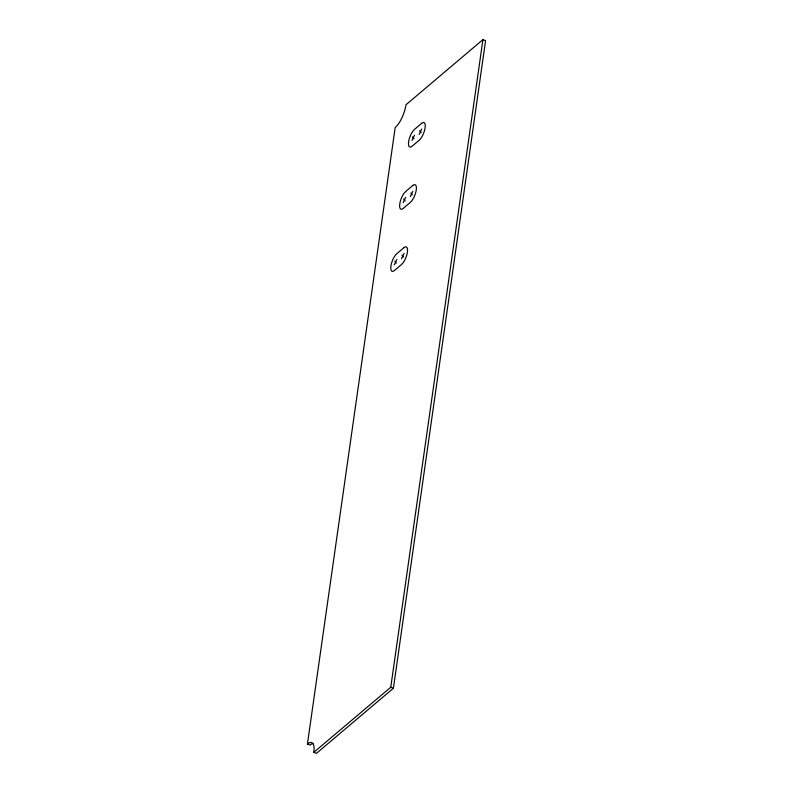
<?xml version="1.0" encoding="UTF-8"?>
<svg xmlns="http://www.w3.org/2000/svg" width="793" height="793" viewBox="0 0 793 793"><rect width="100%" height="100%" fill="white"/><g stroke="black" fill="none" stroke-linecap="round" stroke-linejoin="round"><path stroke-width="1.19" d="M307.426 744.082L395.172 127.584A18.219 6.463 -69 0 0 405.986 104.765L482.917 39.65L485.574 40.671L393.407 688.235L316.476 753.35L313.83 752.329A18.219 6.463 -69 0 0 307.426 744.082L310.083 745.093A18.219 6.463 -69 0 1 313.205 743.487M313.83 752.329L390.761 687.224L482.917 39.65M411.993 140.51L414.551 135.137M419.17 134.443L421.717 129.061M403.151 202.671L405.699 197.288M410.328 196.595L412.875 191.222M394.299 264.832L396.857 259.45M401.476 258.756L404.024 253.373M390.761 687.224L393.407 688.235M419.695 130.776L421.202 132.728M412.519 136.852L414.025 138.795M410.843 192.937L412.35 194.88M403.667 199.013L405.183 200.956M402.001 255.098L403.508 257.041M394.825 261.165L396.331 263.107M421.648 123.331L414.471 129.408A9.863 3.499 -69 0 0 408.613 141.769A9.863 3.499 -69 0 0 412.073 146.239L419.249 140.173A9.863 3.499 -69 0 0 425.107 127.802A9.863 3.499 -69 0 0 421.648 123.331M412.796 185.493L405.619 191.569A9.863 3.499 -69 0 0 399.761 203.93A9.863 3.499 -69 0 0 403.231 208.4L410.397 202.324A9.863 3.499 -69 0 0 416.266 189.963A9.863 3.499 -69 0 0 412.796 185.493M403.954 247.654L396.778 253.72A9.863 3.499 -69 0 0 390.919 266.081A9.863 3.499 -69 0 0 394.379 270.552L401.555 264.485A9.863 3.499 -69 0 0 407.414 252.115A9.863 3.499 -69 0 0 403.954 247.654"/></g></svg>
